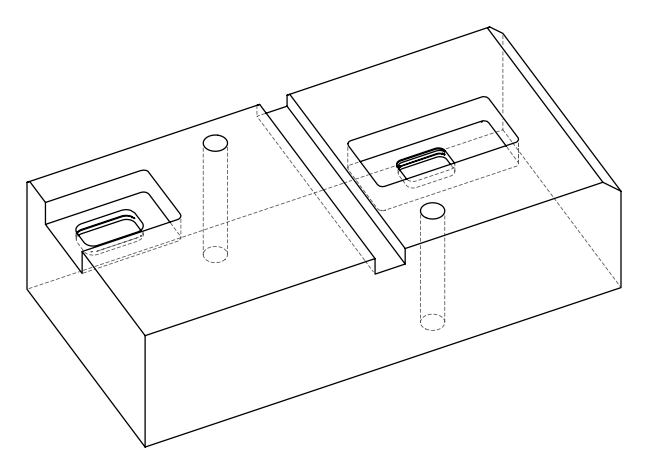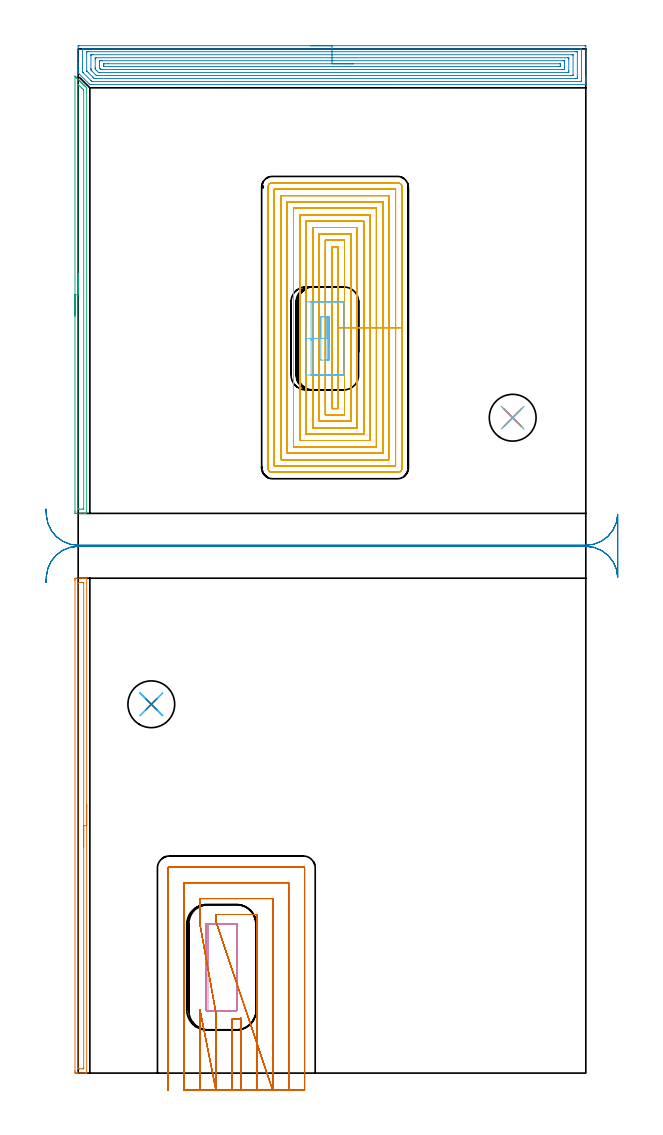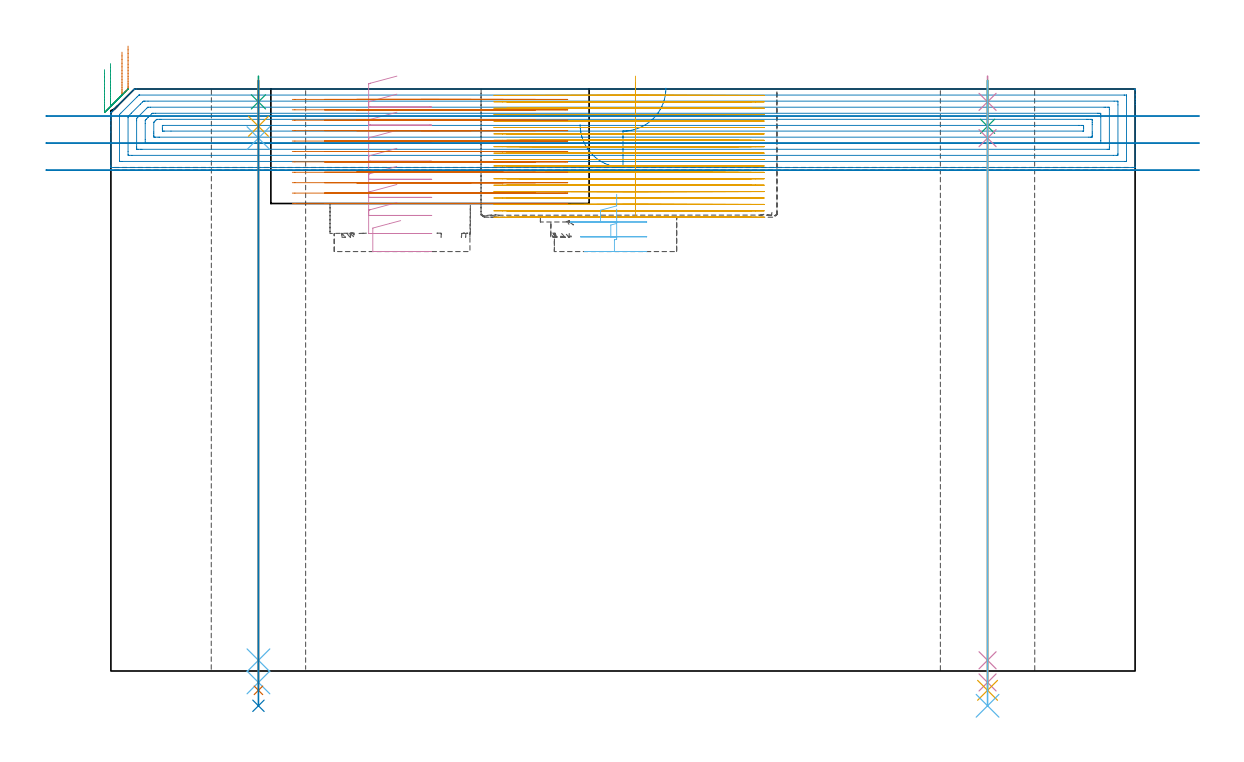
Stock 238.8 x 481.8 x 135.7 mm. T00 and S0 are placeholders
(PLAN: 18 operations, 14 tool changes, 187 min)
(1 AREA_MILL | FG_CHAMFER_SURFACE | UGT0205_001 | 3.92 min | 3563 mm3)
(2 AREA_MILL_1 | FG_CHAMFER_SURFACE_1 | UGT0205_001 | 13.6 min | 39982 mm3)
(3 AREA_MILL_2 | FG_CHAMFER_SURFACE_2 | UGT0205_001 | 3.45 min | 3110 mm3)
(4 MILL_RECTANGULAR_POCKET | POCKET_RECTANGULAR_STRAIGHT | UGT0201_100 | Follow Part, ap 4.5, ae 75% | 3.03 min | 70023 mm3)
(5 MILL_RECTANGULAR_POCKET_1 | POCKET_RECTANGULAR_STRAIGHT_1 | UGT0201_084 | Follow Part, ap 1.5, ae 75% | 125.06 min | 292599 mm3)
(6 MILL_RECTANGULAR_POCKET_2 | POCKET_RECTANGULAR_STRAIGHT_2 | UGT0201_103 | Follow Part, ap 3.5, ae 75% | 1.23 min | 10995 mm3)
(7 MILL_SLOT | SLOT_PARTIAL_RECTANGULAR | NXT0201_013 | Follow Part, ap 2.5, ae 75% | 29.34 min | 152444 mm3)
(8 MILL_RECTANGULAR_SLOT | SLOT_RECTANGULAR | UGT0201_018 | Follow Part, ap 7.5, ae 75% | 3.67 min | 137566 mm3)
(9 SPOT_DRILL | STEP1HOLE | NXT0321_9005460120000 | 0.05 min | 185 mm3)
(10 SPOT_DRILL_1 | STEP1HOLE_1 | NXT0321_9005460120000 | 0.05 min | 171 mm3)
(11 DRILL_BLIND_HOLE_INTO_CENTER | STEP1HOLE | NXT0301_029 | 0.04 min | 136 mm3)
(12 GUN_DRILL_THROUGH_HOLE | STEP1HOLE | UGT0307_001 | 0.6 min | 2459 mm3)
(13 SPADE_DRILL_TO_ENLARGE_THROUGH_HOLE | STEP1HOLE | UGT0306_004 | 0.57 min | 16576 mm3)
(14 DRILL_TO_ENLARGE_THROUGH_HOLE | STEP1HOLE | UGT0301_053 | 0.58 min | 32138 mm3)
(15 DRILL_BLIND_HOLE_INTO_CENTER_1 | STEP1HOLE_1 | NXT0301_029 | 0.04 min | 152 mm3)
(16 GUN_DRILL_THROUGH_HOLE_1 | STEP1HOLE_1 | UGT0307_001 | 0.6 min | 2455 mm3)
(17 SPADE_DRILL_TO_ENLARGE_THROUGH_HOLE_1 | STEP1HOLE_1 | UGT0306_004 | 0.57 min | 16569 mm3)
(18 DRILL_TO_ENLARGE_THROUGH_HOLE_1 | STEP1HOLE_1 | UGT0301_053 | 0.58 min | 32172 mm3)
(TOOL UGT0205_001 | Chamfer Mill 20 x 3 x 45 deg. | D20 FL50 Z2)
(TOOL UGT0201_100 | End Mill 18 mm | D18 FL22 Z2)
(TOOL UGT0201_084 | End mill 6 mm | D6 R1 FL30 Z4)
(TOOL UGT0201_103 | End Mill 14 mm | D14 FL19 Z2)
(TOOL NXT0201_013 | ENDMILL 10mm | D10 FL30 Z4)
(TOOL UGT0201_018 | End mill 30 mm | D30 FL50 Z4)
(TOOL NXT0321_9005460120000 | NC Spot Drill, 142deg, 12mm, Carbide, Uncoated | D12 PA142 FL30 Z2)
(TOOL NXT0301_029 | Carbide Drill 5.8mm [860.1-0580-017A1-MM 2214] | D5.8 PA140 FL28 Z2)
(TOOL UGT0307_001 | Gun Drill 5 mm | D5 PA130 FL24 Z1)
(TOOL UGT0306_004 | Spade Drill 13.5mm | D13.5 PA132 FL10 Z2)
(TOOL UGT0301_053 | Twist Drill 22 mm | D22 PA118 FL150 Z2)
(OP 1 AREA_MILL)
G17 G21 G94 G90
T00 M6
G54
G17 G0 G90 X4. Y126.4 S1061 M3
G43 Z145.7 H0
G94 G1 Y126.362 Z144.828 F250.
Y126.248 Z143.963
Y126.059 Z143.112
Y125.797 Z142.28
Y125.463 Z141.474
Y125.06 Z140.7
Y124.592 Z139.964
Y124.06 Z139.272
Y123.471 Z138.629
Y122.828 Z138.04
Y122.136 Z137.508
Y121.4 Z137.04
Y120.626 Z136.637
Y119.82 Z136.303
Y118.988 Z136.041
Y118.137 Z135.852
Y117.272 Z135.738
Y116.4 Z135.7
Y0.18
X3.997 Y0.01 Z135.688
X3.966 Y0.007 Z135.657
X3.571 Y0. Z135.271
X3.296 Z134.995
X2.581 Z134.276
X1.336 Z133.033
X-0.081 Z131.615
X-0.703 Z130.993
X-0.968 Y0.001 Z130.728
X-1.212 Y0.003 Z130.484
X-1.491 Y0.008 Z130.205
X-1.494 Y0.097 Z130.203
X-1.499 Y0.627 Z130.201
X-1.5 Y1.163 Z130.2
Y231.815
X-1.499 Y232.173 Z130.201
X-1.494 Y232.703 Z130.203
X-1.491 Y232.792 Z130.205
X-0.968 Y232.8 Z130.728
X0.806 Z132.501
X2.223 Z133.92
X2.581 Z134.276
X3.296 Z134.995
X3.571 Z135.271
X3.966 Y232.793 Z135.657
X3.997 Y232.79 Z135.688
X4. Y232.62 Z135.7
Y116.4
X2.586 Z134.286
Y2.415
X2.581 Y2.01 Z134.281
X2.104 Y2.001 Z133.804
X0.806 Y2. Z132.506
X0.33 Y2.001 Z132.03
X-0.081 Y2.01 Z131.619
X-0.086 Y2.415 Z131.614
Y2.42
Y230.385
X-0.081 Y230.79 Z131.619
X0.396 Y230.799 Z132.096
X1.694 Y230.8 Z133.394
X2.17 Y230.799 Z133.87
X2.581 Y230.79 Z134.281
X2.586 Y230.385 Z134.286
Y116.4
Y115.528 Z134.324
Y114.664 Z134.438
Y113.812 Z134.626
Y112.98 Z134.889
Y112.174 Z135.223
Y111.4 Z135.625
Y110.664 Z136.094
Y109.972 Z136.625
Y109.329 Z137.215
Y108.74 Z137.858
Y108.209 Z138.55
Y107.74 Z139.286
Y107.337 Z140.06
Y107.003 Z140.866
Y106.741 Z141.698
Y106.552 Z142.549
Y106.438 Z143.414
Y106.4 Z144.286
G0 Z145.7
M5
M2
(OP 2 AREA_MILL_1)
G17 G21 G94 G90
T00 M6
G54
G17 G0 G90 X109.4 Y483.3 S1061 M3
G43 Z145.7 H0
Z127.4
G94 G1 X109.438 Z126.528 F250.
X109.552 Z125.664
X109.741 Z124.812
X110.003 Z123.98
X110.337 Z123.174
X110.74 Z122.4
X111.209 Z121.664
X111.74 Z120.972
X112.329 Z120.329
X112.972 Z119.74
X113.664 Z119.209
X114.4 Z118.74
X115.174 Z118.337
X115.98 Z118.003
X116.812 Z117.741
X117.664 Z117.552
X118.528 Z117.438
X119.4 Z117.4
X238.185
X238.693 Y483.294 Z117.403
X238.79 Y483.292 Z117.406
X238.8 Y483.189 Z117.508
Y468.617 Z132.078
Y468.014 Z132.68
Y467.467 Z133.229
Y467.137 Z133.559
Y466.591 Z134.105
Y466.26 Z134.434
Y465.289 Z135.41
X238.797 Y465.142 Z135.55
X238.79 Y465.002 Z135.688
X238.632 Y465. Z135.7
X5.973
X5.505 Y465.002 Z135.687
X5.334 Y465.165 Z135.534
X0.615 Y469.883 Z130.813
X0.232 Y470.268 Z130.432
X0.019 Y470.483 Z130.216
X0.001 Y470.509 Z130.189
X0. Y470.872 Z129.827
Y471.736 Z128.964
Y472.397 Z128.299
Y473.604 Z127.093
Y475.027 Z125.669
Y482.916 Z117.781
X0.004 Y483.193 Z117.504
X0.01 Y483.292 Z117.405
X0.112 Y483.299 Z117.399
X0.615 Y483.3 Z117.4
X119.4
Y481.886 Z118.814
X236.399 Y481.885 Z118.815
X236.557
X236.751 Y481.88 Z118.82
X236.79 Y481.879 Z118.821
X236.795 Y481.851 Z118.849
X236.798 Y481.82 Z118.88
X236.8 Y481.646 Z119.054
X236.799 Y466.612 Z134.088
X236.796 Y466.507 Z134.193
X236.79 Y466.439 Z134.261
X236.782 Y466.421 Z134.279
X236.766 Y466.419 Z134.281
X236.399 Y466.415 Z134.285
X236.242 Y466.414 Z134.286
X6.71
X6.618 Y466.416 Z134.284
X6.573 Y466.418 Z134.282
X6.554 Y466.421 Z134.279
X6.503 Y466.458 Z134.242
X6.143 Y466.81 Z133.89
X5.974 Y466.976 Z133.724
X2.306 Y470.644 Z130.056
X2.216 Y470.736 Z129.964
X2.049 Y470.913 Z129.787
X2.01 Y470.966 Z129.734
X2.005 Y470.988 Z129.712
X2.001 Y471.036 Z129.664
Y481.688 Z119.012
X2.004 Y481.793 Z118.907
X2.01 Y481.861 Z118.839
X2.018 Y481.879 Z118.821
X2.034 Y481.881 Z118.819
X2.401 Y481.885 Z118.815
X2.558 Y481.886 Z118.814
X119.4
Y480.472 Z120.228
X233.72 Y480.471 Z120.229
X234.426 Y480.47 Z120.23
X234.613 Y480.467 Z120.233
X234.79 Y480.463 Z120.237
X234.795 Y480.286 Z120.414
X234.799 Y480.104 Z120.596
X234.8 Y468.707 Z131.993
X234.795 Y468.014 Z132.686
X234.793 Y467.837 Z132.863
X234.613 Y467.835 Z132.865
X233.907 Y467.829 Z132.871
X8.653
X7.947 Y467.83 Z132.87
X7.76 Y467.832 Z132.868
X7.576 Y467.835 Z132.865
X7.393 Y468.014 Z132.686
X6.867 Y468.533 Z132.167
X4.756 Y470.644 Z130.056
X4.187 Y471.216 Z129.484
X4.04 Y471.371 Z129.329
X4.01 Y471.412 Z129.288
X4.006 Y471.459 Z129.241
X4.003 Y471.52 Z129.18
X4. Y471.704 Z128.996
Y479.593 Z121.107
X4.005 Y480.286 Z120.414
X4.007 Y480.463 Z120.237
X4.187 Y480.465 Z120.235
X4.893 Y480.471 Z120.229
X119.4 Y480.472 Z120.228
Y479.057 Z121.643
X232.293
X232.662 Y479.055 Z121.645
X232.728 Y479.053 Z121.647
X232.79 Y479.049 Z121.651
X232.8 Y478.533 Z122.167
Y469.767 Z130.933
X232.79 Y469.342 Z131.358
X232.779 Y469.249 Z131.451
X232.645 Y469.246 Z131.454
X232.466 Y469.244 Z131.456
X231.933 Y469.243 Z131.457
X231.574
X9.186 Y469.244 Z131.456
X8.653 Y469.248 Z131.452
X8.622 Y469.249 Z131.451
X8.588 Y469.273 Z131.427
X8.512 Y469.342 Z131.358
X8.366 Y469.484 Z131.216
X6.595 Y471.254 Z129.446
X6.33 Y471.52 Z129.18
X6.157 Y471.697 Z129.003
X6.024 Y471.836 Z128.864
X6.01 Y471.946 Z128.754
X6. Y472.371 Z128.329
Y472.397 Z128.303
X6.001 Y478.533 Z122.167
X6.01 Y478.958 Z121.742
X6.021 Y479.051 Z121.649
X6.155 Y479.054 Z121.646
X6.334 Y479.056 Z121.644
X6.867 Y479.057 Z121.643
X7.226
X119.4
Y477.643 Z123.057
X230.161
X230.589 Y477.637 Z123.063
X230.79 Y477.633 Z123.067
X230.793 Y477.516 Z123.184
X230.799 Y477.016 Z123.684
Y471.52 Z129.18
X230.796 Y470.883 Z129.817
X230.79 Y470.672 Z130.028
X230.586 Y470.664 Z130.036
X230.147 Y470.657 Z130.043
X230.133
X10.439
X9.986 Y470.659 Z130.041
X9.766 Y470.662 Z130.038
X9.661 Y470.664 Z130.036
X9.546 Y470.763 Z129.937
X8.779 Y471.52 Z129.18
X8.653 Y471.645 Z129.055
X8.278 Y472.026 Z128.674
X8.095 Y472.215 Z128.485
X8.01 Y472.307 Z128.393
X8.008 Y472.397 Z128.303
X8.001 Y473.037 Z127.663
Y476.78 Z123.92
X8.004 Y477.417 Z123.283
X8.01 Y477.628 Z123.072
X8.214 Y477.636 Z123.064
X8.653 Y477.643 Z123.057
X8.667
X119.4
Y476.229 Z124.471
X228.029 Y476.228 Z124.472
X228.361 Y476.227 Z124.473
X228.692 Y476.224 Z124.476
X228.779 Y476.222 Z124.478
X228.79 Y476.161 Z124.539
X228.795 Y476.047 Z124.653
X228.798 Y475.903 Z124.797
X228.8 Y475.472 Z125.228
Y475.027 Z125.673
Y473.273 Z127.427
Y472.843 Z127.857
X228.797 Y472.397 Z128.303
X228.793 Y472.181 Z128.519
X228.79 Y472.08 Z128.62
X228.687 Y472.077 Z128.623
X228.361 Y472.074 Z128.626
X227.799 Y472.071 Z128.629
X227.468
X11.664
X11.332 Y472.072 Z128.628
X10.766 Y472.076 Z128.624
X10.693 Y472.078 Z128.622
X10.537 Y472.219 Z128.481
X10.439 Y472.31 Z128.39
X10.351 Y472.397 Z128.303
X10.267 Y472.483 Z128.217
X10.109 Y472.646 Z128.054
X10.012 Y472.748 Z127.952
X10.007 Y472.775 Z127.925
X10.002 Y472.826 Z127.874
X10. Y475.027 Z125.673
Y475.457 Z125.243
X10.003 Y475.903 Z124.797
X10.007 Y476.119 Z124.581
X10.01 Y476.22 Z124.48
X10.113 Y476.223 Z124.477
X10.439 Y476.226 Z124.474
X11.001 Y476.229 Z124.471
X11.332
X119.4
Y474.815 Z125.885
X226.575 Y474.814 Z125.886
X226.793 Y474.812 Z125.888
X226.796 Y474.81 Z125.89
X226.799 Y474.806 Z125.894
X226.8 Y474.15 Z126.55
Y473.929 Z126.771
X226.796 Y473.708 Z126.992
X226.79 Y473.561 Z127.139
X226.777 Y473.492 Z127.208
X226.743 Y473.49 Z127.21
X226.575 Y473.486 Z127.214
X226.359 Y473.485 Z127.215
X225.681
X12.225 Y473.486 Z127.214
X12.007 Y473.488 Z127.212
X12.004 Y473.49 Z127.21
X12.001 Y473.494 Z127.206
X12. Y474.15 Z126.55
Y474.371 Z126.329
X12.004 Y474.592 Z126.108
X12.01 Y474.739 Z125.961
X12.023 Y474.808 Z125.892
X12.057 Y474.81 Z125.89
X12.225 Y474.814 Z125.886
X12.441 Y474.815 Z125.885
X14.012
X119.4
X120.272 Z125.923
X121.137 Z126.037
X121.988 Z126.226
X122.82 Z126.488
X123.626 Z126.822
X124.4 Z127.225
X125.136 Z127.694
X125.828 Z128.225
X126.471 Z128.814
X127.06 Z129.457
X127.592 Z130.15
X128.06 Z130.885
X128.463 Z131.659
X128.797 Z132.465
X129.059 Z133.297
X129.248 Z134.149
X129.362 Z135.014
X129.4 Z135.885
G0 Z145.7
M5
M2
(OP 3 AREA_MILL_2)
G17 G21 G94 G90
T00 M6
G54
G17 G0 G90 X-1.5 Y356.15 S1061 M3
G43 Z145.7 H0
Z140.2
G94 G1 Y356.188 Z139.328 F250.
Y356.302 Z138.464
Y356.491 Z137.612
Y356.753 Z136.78
Y357.087 Z135.974
Y357.49 Z135.2
Y357.958 Z134.464
Y358.489 Z133.772
Y359.079 Z133.129
Y359.722 Z132.54
Y360.414 Z132.009
Y361.15 Z131.54
Y361.924 Z131.137
Y362.73 Z130.803
Y363.562 Z130.541
Y364.413 Z130.352
Y365.278 Z130.238
Y366.15 Z130.2
Y468.745
X-1.496 Y468.983 Z130.203
X-1.495 Y468.984 Z130.204
X-1.483 Y468.983 Z130.216
X-1.431 Y468.931 Z130.268
X-1.202 Y468.702 Z130.498
X-0.968 Y468.47 Z130.728
X-0.888 Y468.388 Z130.812
X-0.753 Y468.254 Z130.946
X-0.672 Y468.174 Z131.024
X-0.59 Y468.09 Z131.109
X-0.46 Y467.96 Z131.24
X-0.377 Y467.878 Z131.32
X-0.292 Y467.793 Z131.407
X-0.166 Y467.666 Z131.533
X-0.081 Y467.582 Z131.615
X0.005 Y467.495 Z131.705
X0.128 Y467.372 Z131.827
X0.215 Y467.287 Z131.911
X0.303 Y467.197 Z132.002
X0.422 Y467.078 Z132.121
X0.511 Y466.991 Z132.207
X0.601 Y466.9 Z132.3
X0.716 Y466.784 Z132.415
X0.806 Y466.695 Z132.502
X0.898 Y466.602 Z132.598
X1.01 Y466.49 Z132.709
X1.102 Y466.4 Z132.798
X1.196 Y466.304 Z132.895
X1.304 Y466.197 Z133.003
X1.398 Y466.104 Z133.094
X1.493 Y466.007 Z133.193
X1.597 Y465.903 Z133.297
X1.694 Y465.808 Z133.39
X1.791 Y465.709 Z133.491
X1.891 Y465.609 Z133.591
X1.989 Y465.512 Z133.685
X2.089 Y465.411 Z133.788
X2.185 Y465.315 Z133.885
X2.285 Y465.217 Z133.981
X2.386 Y465.114 Z134.086
X2.479 Y465.021 Z134.178
X2.581 Y464.921 Z134.277
X2.684 Y464.816 Z134.383
X2.773 Y464.727 Z134.472
X2.877 Y464.625 Z134.573
X2.982 Y464.519 Z134.681
X3.067 Y464.433 Z134.766
X3.172 Y464.33 Z134.868
X3.279 Y464.221 Z134.979
X3.361 Y464.14 Z135.06
X3.468 Y464.034 Z135.164
X3.946 Y463.553 Z135.646
X3.993 Y463.504 Z135.692
X4. Y463.03 Z135.7
Y263.465
X3.997 Y263.31 Z135.688
X3.969 Y263.307 Z135.66
X3.606 Y263.3 Z135.305
X3.238 Z134.938
X2.581 Z134.276
X1.365 Z133.062
X0.806 Z132.501
X-0.968 Y263.301 Z130.728
X-1.212 Y263.303 Z130.484
X-1.491 Y263.308 Z130.205
X-1.494 Y263.383 Z130.203
X-1.499 Y263.912 Z130.201
X-1.5 Y264.447 Z130.2
Y366.15
X-0.086 Z131.614
Y464.816
X-0.081 Y465.119 Z131.619
X0.231 Y464.816 Z131.931
X1.694 Y463.357 Z133.394
X2.018 Y463.03 Z133.718
X2.581 Y462.457 Z134.281
X2.586 Y462.133 Z134.286
Y265.698
X2.581 Y265.31 Z134.281
X2.087 Y265.302 Z133.787
X0.806 Y265.3 Z132.506
X0.312 Y265.302 Z132.012
X-0.081 Y265.31 Z131.619
X-0.086 Y265.698 Z131.614
Y265.703
Y366.15
Y367.021 Z131.652
Y367.886 Z131.766
Y368.738 Z131.955
Y369.57 Z132.217
Y370.376 Z132.551
Y371.15 Z132.954
Y371.886 Z133.423
Y372.578 Z133.954
Y373.221 Z134.543
Y373.81 Z135.186
Y374.341 Z135.879
Y374.81 Z136.614
Y375.213 Z137.388
Y375.547 Z138.194
Y375.809 Z139.026
Y375.998 Z139.878
Y376.112 Z140.743
Y376.15 Z141.614
G0 Z145.7
M5
M2
(OP 4 MILL_RECTANGULAR_POCKET)
G17 G21 G94 G90
T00 M6
G54
G17 G0 G90 X66.68 Y70.3 S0 M3
G43 Z145.7 H0
Z138.7
G94 G1 X60.5 Z137.044 F250.
X60.437 Z137.027
X60.279 Y70.24 Z136.982
X60.16 Y70.121 Z136.937
X60.1 Y69.963 Z136.892
Y69.9 Z136.875
Y49.8 Z131.489
Y29.7 F500.
G3 X60.5 Y29.3 R0.4
G1 X74.4
G3 X74.8 Y29.7 R0.4
G1 Y69.9
G3 X74.4 Y70.3 R0.4
G1 X60.5
G3 X60.1 Y69.9 R0.4
G1 Y49.8
Y48.8
G0 X66.68 Y70.3 Z134.489
G1 X60.5 Z132.833 F250.
X60.437 Z132.816
X60.279 Y70.24 Z132.771
X60.16 Y70.121 Z132.726
X60.1 Y69.963 Z132.68
Y69.9 Z132.663
Y49.8 Z127.278
Y29.7 F500.
G3 X60.5 Y29.3 R0.4
G1 X74.4
G3 X74.8 Y29.7 R0.4
G1 Y69.9
G3 X74.4 Y70.3 R0.4
G1 X60.5
G3 X60.1 Y69.9 R0.4
G1 Y49.8
Y48.8
G0 X66.68 Y70.3 Z130.278
G1 X60.5 Z128.622 F250.
X60.437 Z128.605
X60.279 Y70.24 Z128.56
X60.16 Y70.121 Z128.514
X60.1 Y69.963 Z128.469
Y69.9 Z128.452
Y49.8 Z123.067
Y29.7 F500.
G3 X60.5 Y29.3 R0.4
G1 X74.4
G3 X74.8 Y29.7 R0.4
G1 Y69.9
G3 X74.4 Y70.3 R0.4
G1 X60.5
G3 X60.1 Y69.9 R0.4
G1 Y49.8
Y48.8
G0 X66.68 Y70.3 Z126.067
G1 X60.5 Z124.411 F250.
X60.437 Z124.394
X60.279 Y70.24 Z124.348
X60.16 Y70.121 Z124.303
X60.1 Y69.963 Z124.258
Y69.9 Z124.241
Y49.8 Z118.855
Y29.7 F500.
G3 X60.5 Y29.3 R0.4
G1 X74.4
G3 X74.8 Y29.7 R0.4
G1 Y69.9
G3 X74.4 Y70.3 R0.4
G1 X60.5
G3 X60.1 Y69.9 R0.4
G1 Y49.8
Y48.8
G0 X66.68 Y70.3 Z121.855
G1 X60.5 Z120.2 F250.
X60.437 Z120.183
X60.279 Y70.24 Z120.137
X60.16 Y70.121 Z120.092
X60.1 Y69.963 Z120.047
Y69.9 Z120.03
Y49.8 Z114.644
Y29.7 F500.
G3 X60.5 Y29.3 R0.4
G1 X74.4
G3 X74.8 Y29.7 R0.4
G1 Y69.9
G3 X74.4 Y70.3 R0.4
G1 X60.5
G3 X60.1 Y69.9 R0.4
G1 Y49.8
Y48.8
G0 X66.68 Y70.3 Z117.644
G1 X60.5 Z115.988 F250.
X60.437 Z115.971
X60.279 Y70.24 Z115.926
X60.16 Y70.121 Z115.881
X60.1 Y69.963 Z115.836
Y69.9 Z115.819
Y49.8 Z110.433
Y29.7 F500.
G3 X60.5 Y29.3 R0.4
G1 X74.4
G3 X74.8 Y29.7 R0.4
G1 Y69.9
G3 X74.4 Y70.3 R0.4
G1 X60.5
G3 X60.1 Y69.9 R0.4
G1 Y49.8
Y48.8
G0 X66.68 Y70.3 Z113.433
G1 X60.5 Z111.777 F250.
X60.437 Z111.76
X60.279 Y70.24 Z111.715
X60.16 Y70.121 Z111.67
X60.1 Y69.963 Z111.625
Y69.9 Z111.608
Y49.8 Z106.222
Y29.7 F500.
G3 X60.5 Y29.3 R0.4
G1 X74.4
G3 X74.8 Y29.7 R0.4
G1 Y69.9
G3 X74.4 Y70.3 R0.4
G1 X60.5
G3 X60.1 Y69.9 R0.4
G1 Y49.8
Y48.8
G0 X66.68 Y70.3 Z109.222
G1 X60.5 Z107.566 F250.
X60.437 Z107.549
X60.279 Y70.24 Z107.504
X60.16 Y70.121 Z107.459
X60.1 Y69.963 Z107.414
Y69.9 Z107.397
Y49.8 Z102.011
Y29.7 F500.
G3 X60.5 Y29.3 R0.4
G1 X74.4
G3 X74.8 Y29.7 R0.4
G1 Y69.9
G3 X74.4 Y70.3 R0.4
G1 X60.5
G3 X60.1 Y69.9 R0.4
G1 Y49.8
Y48.8
G0 X67.56 Y70.229 Z105.011
G1 X64.98 Z104.32 F250.
X61.069 Y70.219 Z103.272
X61.066 Y49.799 Z97.8
X61.065 Y29.378 F500.
X74.51 Y29.377
X74.68 Y29.565
X74.708 Y29.643
X74.715 Y29.77
X74.723 Y30.369
X74.715 Y69.823
X74.672 Y70.05
X74.634 Y70.11
X74.505 Y70.213
X64.98 Y70.229
X61.069 Y70.219
X61.066 Y49.799
Y48.799
G0 Z145.7
M5
M2
(OP 5 MILL_RECTANGULAR_POCKET_1)
G17 G21 G94 G90
T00 M6
G54
G17 G0 G90 X122.3 Y333.924 S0 M3
G43 Z145.7 H0
Z138.7
G94 G1 Y350.7 Z134.205 F250.
Y388.8 F500.
X119.3
Y312.6
X122.3
Y350.7
X125.3
Y391.8
X116.3
Y309.6
X125.3
Y350.7
X128.3
Y394.8
X113.3
Y306.6
X128.3
Y350.7
X131.3
Y397.8
X110.3
Y303.6
X131.3
Y350.7
X134.3
Y400.8
X107.3
Y300.6
X134.3
Y350.7
X137.3
Y403.8
X104.3
Y297.6
X137.3
Y350.7
X140.3
Y406.8
X101.3
Y294.6
X140.3
Y350.7
X143.3
Y409.8
X98.3
Y291.6
X143.3
Y350.7
X146.3
Y412.8
X95.3
Y288.6
X146.3
Y350.7
X149.3
Y415.8
X92.3
Y285.6
X149.3
Y350.7
X152.3
Y416.8
G3 X150.3 Y418.8 R2.
G1 X91.3
G3 X89.3 Y416.8 R2.
G1 Y284.6
G3 X91.3 Y282.6 R2.
G1 X150.3
G3 X152.3 Y284.6 R2.
G1 Y350.7
Y351.7
G0 X122.3 Y333.924 Z137.205
G1 Y350.7 Z132.71 F250.
Y388.8 F500.
X119.3
Y312.6
X122.3
Y350.7
X125.3
Y391.8
X116.3
Y309.6
X125.3
Y350.7
X128.3
Y394.8
X113.3
Y306.6
X128.3
Y350.7
X131.3
Y397.8
X110.3
Y303.6
X131.3
Y350.7
X134.3
Y400.8
X107.3
Y300.6
X134.3
Y350.7
X137.3
Y403.8
X104.3
Y297.6
X137.3
Y350.7
X140.3
Y406.8
X101.3
Y294.6
X140.3
Y350.7
X143.3
Y409.8
X98.3
Y291.6
X143.3
Y350.7
X146.3
Y412.8
X95.3
Y288.6
X146.3
Y350.7
X149.3
Y415.8
X92.3
Y285.6
X149.3
Y350.7
X152.3
Y416.8
G3 X150.3 Y418.8 R2.
G1 X91.3
G3 X89.3 Y416.8 R2.
G1 Y284.6
G3 X91.3 Y282.6 R2.
G1 X150.3
G3 X152.3 Y284.6 R2.
G1 Y350.7
Y351.7
G0 X122.3 Y333.924 Z135.71
G1 Y350.7 Z131.215 F250.
Y388.8 F500.
X119.3
Y312.6
X122.3
Y350.7
X125.3
Y391.8
X116.3
Y309.6
X125.3
Y350.7
X128.3
Y394.8
X113.3
Y306.6
X128.3
Y350.7
X131.3
Y397.8
X110.3
Y303.6
X131.3
Y350.7
X134.3
Y400.8
X107.3
Y300.6
X134.3
Y350.7
X137.3
Y403.8
X104.3
Y297.6
X137.3
Y350.7
X140.3
Y406.8
X101.3
Y294.6
X140.3
Y350.7
X143.3
Y409.8
X98.3
Y291.6
X143.3
Y350.7
X146.3
Y412.8
X95.3
Y288.6
X146.3
Y350.7
X149.3
Y415.8
X92.3
Y285.6
X149.3
Y350.7
X152.3
Y416.8
G3 X150.3 Y418.8 R2.
G1 X91.3
G3 X89.3 Y416.8 R2.
G1 Y284.6
G3 X91.3 Y282.6 R2.
G1 X150.3
G3 X152.3 Y284.6 R2.
G1 Y350.7
Y351.7
G0 X122.3 Y333.924 Z134.215
G1 Y350.7 Z129.72 F250.
Y388.8 F500.
X119.3
Y312.6
X122.3
Y350.7
X125.3
Y391.8
X116.3
Y309.6
X125.3
Y350.7
X128.3
Y394.8
X113.3
Y306.6
X128.3
Y350.7
X131.3
Y397.8
X110.3
Y303.6
X131.3
Y350.7
X134.3
Y400.8
X107.3
Y300.6
X134.3
Y350.7
X137.3
Y403.8
X104.3
Y297.6
X137.3
Y350.7
X140.3
Y406.8
X101.3
Y294.6
X140.3
Y350.7
X143.3
Y409.8
X98.3
Y291.6
X143.3
Y350.7
X146.3
Y412.8
X95.3
Y288.6
X146.3
Y350.7
X149.3
Y415.8
X92.3
Y285.6
X149.3
Y350.7
X152.3
Y416.8
G3 X150.3 Y418.8 R2.
G1 X91.3
G3 X89.3 Y416.8 R2.
G1 Y284.6
G3 X91.3 Y282.6 R2.
G1 X150.3
G3 X152.3 Y284.6 R2.
G1 Y350.7
Y351.7
G0 X122.3 Y333.924 Z132.72
G1 Y350.7 Z128.225 F250.
Y388.8 F500.
X119.3
Y312.6
X122.3
Y350.7
X125.3
Y391.8
X116.3
Y309.6
X125.3
Y350.7
X128.3
Y394.8
X113.3
Y306.6
X128.3
Y350.7
X131.3
Y397.8
X110.3
Y303.6
X131.3
Y350.7
X134.3
Y400.8
X107.3
Y300.6
X134.3
Y350.7
X137.3
Y403.8
X104.3
Y297.6
X137.3
Y350.7
X140.3
Y406.8
X101.3
Y294.6
X140.3
Y350.7
X143.3
Y409.8
X98.3
Y291.6
X143.3
Y350.7
X146.3
Y412.8
X95.3
Y288.6
X146.3
Y350.7
X149.3
Y415.8
X92.3
Y285.6
X149.3
Y350.7
X152.3
Y416.8
G3 X150.3 Y418.8 R2.
G1 X91.3
G3 X89.3 Y416.8 R2.
G1 Y284.6
G3 X91.3 Y282.6 R2.
G1 X150.3
G3 X152.3 Y284.6 R2.
G1 Y350.7
Y351.7
G0 X122.3 Y333.924 Z131.225
G1 Y350.7 Z126.73 F250.
Y388.8 F500.
X119.3
Y312.6
X122.3
Y350.7
X125.3
Y391.8
X116.3
Y309.6
X125.3
Y350.7
X128.3
Y394.8
X113.3
Y306.6
X128.3
Y350.7
X131.3
Y397.8
X110.3
Y303.6
X131.3
Y350.7
X134.3
Y400.8
X107.3
Y300.6
X134.3
Y350.7
X137.3
Y403.8
X104.3
Y297.6
X137.3
Y350.7
X140.3
Y406.8
X101.3
Y294.6
X140.3
Y350.7
X143.3
Y409.8
X98.3
Y291.6
X143.3
Y350.7
X146.3
Y412.8
X95.3
Y288.6
X146.3
Y350.7
X149.3
Y415.8
X92.3
Y285.6
X149.3
Y350.7
X152.3
Y416.8
G3 X150.3 Y418.8 R2.
G1 X91.3
G3 X89.3 Y416.8 R2.
G1 Y284.6
G3 X91.3 Y282.6 R2.
G1 X150.3
G3 X152.3 Y284.6 R2.
G1 Y350.7
Y351.7
G0 X122.3 Y333.924 Z129.73
G1 Y350.7 Z125.235 F250.
Y388.8 F500.
X119.3
Y312.6
X122.3
Y350.7
X125.3
Y391.8
X116.3
Y309.6
X125.3
Y350.7
X128.3
Y394.8
X113.3
Y306.6
X128.3
Y350.7
X131.3
Y397.8
X110.3
Y303.6
X131.3
Y350.7
X134.3
Y400.8
X107.3
Y300.6
X134.3
Y350.7
X137.3
Y403.8
X104.3
Y297.6
X137.3
Y350.7
X140.3
Y406.8
X101.3
Y294.6
X140.3
Y350.7
X143.3
Y409.8
X98.3
Y291.6
X143.3
Y350.7
X146.3
Y412.8
X95.3
Y288.6
X146.3
Y350.7
X149.3
Y415.8
X92.3
Y285.6
X149.3
Y350.7
X152.3
Y416.8
G3 X150.3 Y418.8 R2.
G1 X91.3
G3 X89.3 Y416.8 R2.
G1 Y284.6
G3 X91.3 Y282.6 R2.
G1 X150.3
G3 X152.3 Y284.6 R2.
G1 Y350.7
Y351.7
G0 X122.3 Y333.924 Z128.235
G1 Y350.7 Z123.74 F250.
Y388.8 F500.
X119.3
Y312.6
X122.3
Y350.7
X125.3
Y391.8
X116.3
Y309.6
X125.3
Y350.7
X128.3
Y394.8
X113.3
Y306.6
X128.3
Y350.7
X131.3
Y397.8
X110.3
Y303.6
X131.3
Y350.7
X134.3
Y400.8
X107.3
Y300.6
X134.3
Y350.7
X137.3
Y403.8
X104.3
Y297.6
X137.3
Y350.7
X140.3
Y406.8
X101.3
Y294.6
X140.3
Y350.7
X143.3
Y409.8
X98.3
Y291.6
X143.3
Y350.7
X146.3
Y412.8
X95.3
Y288.6
X146.3
Y350.7
X149.3
Y415.8
X92.3
Y285.6
X149.3
Y350.7
X152.3
Y416.8
G3 X150.3 Y418.8 R2.
G1 X91.3
G3 X89.3 Y416.8 R2.
G1 Y284.6
G3 X91.3 Y282.6 R2.
G1 X150.3
G3 X152.3 Y284.6 R2.
G1 Y350.7
Y351.7
G0 X122.3 Y333.924 Z126.74
G1 Y350.7 Z122.245 F250.
Y388.8 F500.
X119.3
Y312.6
X122.3
Y350.7
X125.3
Y391.8
X116.3
Y309.6
X125.3
Y350.7
X128.3
Y394.8
X113.3
Y306.6
X128.3
Y350.7
X131.3
Y397.8
X110.3
Y303.6
X131.3
Y350.7
X134.3
Y400.8
X107.3
Y300.6
X134.3
Y350.7
X137.3
Y403.8
X104.3
Y297.6
X137.3
Y350.7
X140.3
Y406.8
X101.3
Y294.6
X140.3
Y350.7
X143.3
Y409.8
X98.3
Y291.6
X143.3
Y350.7
X146.3
Y412.8
X95.3
Y288.6
X146.3
Y350.7
X149.3
Y415.8
X92.3
Y285.6
X149.3
Y350.7
X152.3
Y416.8
G3 X150.3 Y418.8 R2.
G1 X91.3
G3 X89.3 Y416.8 R2.
G1 Y284.6
G3 X91.3 Y282.6 R2.
G1 X150.3
G3 X152.3 Y284.6 R2.
G1 Y350.7
Y351.7
G0 X122.3 Y333.924 Z125.245
G1 Y350.7 Z120.75 F250.
Y388.8 F500.
X119.3
Y312.6
X122.3
Y350.7
X125.3
Y391.8
X116.3
Y309.6
X125.3
Y350.7
X128.3
Y394.8
X113.3
Y306.6
X128.3
Y350.7
X131.3
Y397.8
X110.3
Y303.6
X131.3
Y350.7
X134.3
Y400.8
X107.3
Y300.6
X134.3
Y350.7
X137.3
Y403.8
X104.3
Y297.6
X137.3
Y350.7
X140.3
Y406.8
X101.3
Y294.6
X140.3
Y350.7
X143.3
Y409.8
X98.3
Y291.6
X143.3
Y350.7
X146.3
Y412.8
X95.3
Y288.6
X146.3
Y350.7
X149.3
Y415.8
X92.3
Y285.6
X149.3
Y350.7
X152.3
Y416.8
G3 X150.3 Y418.8 R2.
G1 X91.3
G3 X89.3 Y416.8 R2.
G1 Y284.6
G3 X91.3 Y282.6 R2.
G1 X150.3
G3 X152.3 Y284.6 R2.
G1 Y350.7
Y351.7
G0 X122.3 Y333.924 Z123.75
G1 Y350.7 Z119.255 F250.
Y388.8 F500.
X119.3
Y312.6
X122.3
Y350.7
X125.3
Y391.8
X116.3
Y309.6
X125.3
Y350.7
X128.3
Y394.8
X113.3
Y306.6
X128.3
Y350.7
X131.3
Y397.8
X110.3
Y303.6
X131.3
Y350.7
X134.3
Y400.8
X107.3
Y300.6
X134.3
Y350.7
X137.3
Y403.8
X104.3
Y297.6
X137.3
Y350.7
X140.3
Y406.8
X101.3
Y294.6
X140.3
Y350.7
X143.3
Y409.8
X98.3
Y291.6
X143.3
Y350.7
X146.3
Y412.8
X95.3
Y288.6
X146.3
Y350.7
X149.3
Y415.8
X92.3
Y285.6
X149.3
Y350.7
X152.3
Y416.8
G3 X150.3 Y418.8 R2.
G1 X91.3
G3 X89.3 Y416.8 R2.
G1 Y284.6
G3 X91.3 Y282.6 R2.
G1 X150.3
G3 X152.3 Y284.6 R2.
G1 Y350.7
Y351.7
G0 X122.3 Y333.924 Z122.255
G1 Y350.7 Z117.76 F250.
Y388.8 F500.
X119.3
Y312.6
X122.3
Y350.7
X125.3
Y391.8
X116.3
Y309.6
X125.3
Y350.7
X128.3
Y394.8
X113.3
Y306.6
X128.3
Y350.7
X131.3
Y397.8
X110.3
Y303.6
X131.3
Y350.7
X134.3
Y400.8
X107.3
Y300.6
X134.3
Y350.7
X137.3
Y403.8
X104.3
Y297.6
X137.3
Y350.7
X140.3
Y406.8
X101.3
Y294.6
X140.3
Y350.7
X143.3
Y409.8
X98.3
Y291.6
X143.3
Y350.7
X146.3
Y412.8
X95.3
Y288.6
X146.3
Y350.7
X149.3
Y415.8
X92.3
Y285.6
X149.3
Y350.7
X152.3
Y416.8
G3 X150.3 Y418.8 R2.
G1 X91.3
G3 X89.3 Y416.8 R2.
G1 Y284.6
G3 X91.3 Y282.6 R2.
G1 X150.3
G3 X152.3 Y284.6 R2.
G1 Y350.7
Y351.7
G0 X122.3 Y333.924 Z120.76
G1 Y350.7 Z116.265 F250.
Y388.8 F500.
X119.3
Y312.6
X122.3
Y350.7
X125.3
Y391.8
X116.3
Y309.6
X125.3
Y350.7
X128.3
Y394.8
X113.3
Y306.6
X128.3
Y350.7
X131.3
Y397.8
X110.3
Y303.6
X131.3
Y350.7
X134.3
Y400.8
X107.3
Y300.6
X134.3
Y350.7
X137.3
Y403.8
X104.3
Y297.6
X137.3
Y350.7
X140.3
Y406.8
X101.3
Y294.6
X140.3
Y350.7
X143.3
Y409.8
X98.3
Y291.6
X143.3
Y350.7
X146.3
Y412.8
X95.3
Y288.6
X146.3
Y350.7
X149.3
Y415.8
X92.3
Y285.6
X149.3
Y350.7
X152.3
Y416.8
G3 X150.3 Y418.8 R2.
G1 X91.3
G3 X89.3 Y416.8 R2.
G1 Y284.6
G3 X91.3 Y282.6 R2.
G1 X150.3
G3 X152.3 Y284.6 R2.
G1 Y350.7
Y351.7
G0 X122.3 Y333.924 Z119.265
G1 Y350.7 Z114.77 F250.
Y388.8 F500.
X119.3
Y312.6
X122.3
Y350.7
X125.3
Y391.8
X116.3
Y309.6
X125.3
Y350.7
X128.3
Y394.8
X113.3
Y306.6
X128.3
Y350.7
X131.3
Y397.8
X110.3
Y303.6
X131.3
Y350.7
X134.3
Y400.8
X107.3
Y300.6
X134.3
Y350.7
X137.3
Y403.8
X104.3
Y297.6
X137.3
Y350.7
X140.3
Y406.8
X101.3
Y294.6
X140.3
Y350.7
X143.3
Y409.8
X98.3
Y291.6
X143.3
Y350.7
X146.3
Y412.8
X95.3
Y288.6
X146.3
Y350.7
X149.3
Y415.8
X92.3
Y285.6
X149.3
Y350.7
X152.3
Y416.8
G3 X150.3 Y418.8 R2.
G1 X91.3
G3 X89.3 Y416.8 R2.
G1 Y284.6
G3 X91.3 Y282.6 R2.
G1 X150.3
G3 X152.3 Y284.6 R2.
G1 Y350.7
Y351.7
G0 X122.3 Y333.924 Z117.77
G1 Y350.7 Z113.275 F250.
Y388.8 F500.
X119.3
Y312.6
X122.3
Y350.7
X125.3
Y391.8
X116.3
Y309.6
X125.3
Y350.7
X128.3
Y394.8
X113.3
Y306.6
X128.3
Y350.7
X131.3
Y397.8
X110.3
Y303.6
X131.3
Y350.7
X134.3
Y400.8
X107.3
Y300.6
X134.3
Y350.7
X137.3
Y403.8
X104.3
Y297.6
X137.3
Y350.7
X140.3
Y406.8
X101.3
Y294.6
X140.3
Y350.7
X143.3
Y409.8
X98.3
Y291.6
X143.3
Y350.7
X146.3
Y412.8
X95.3
Y288.6
X146.3
Y350.7
X149.3
Y415.8
X92.3
Y285.6
X149.3
Y350.7
X152.3
Y416.8
G3 X150.3 Y418.8 R2.
G1 X91.3
G3 X89.3 Y416.8 R2.
G1 Y284.6
G3 X91.3 Y282.6 R2.
G1 X150.3
G3 X152.3 Y284.6 R2.
G1 Y350.7
Y351.7
G0 X122.3 Y333.924 Z116.275
G1 Y350.7 Z111.78 F250.
Y388.8 F500.
X119.3
Y312.6
X122.3
Y350.7
X125.3
Y391.8
X116.3
Y309.6
X125.3
Y350.7
X128.3
Y394.8
X113.3
Y306.6
X128.3
Y350.7
X131.3
Y397.8
X110.3
Y303.6
X131.3
Y350.7
X134.3
Y400.8
X107.3
Y300.6
X134.3
Y350.7
X137.3
Y403.8
X104.3
Y297.6
X137.3
Y350.7
X140.3
Y406.8
X101.3
Y294.6
X140.3
Y350.7
X143.3
Y409.8
X98.3
Y291.6
X143.3
Y350.7
X146.3
Y412.8
X95.3
Y288.6
X146.3
Y350.7
X149.3
Y415.8
X92.3
Y285.6
X149.3
Y350.7
X152.3
Y416.8
G3 X150.3 Y418.8 R2.
G1 X91.3
G3 X89.3 Y416.8 R2.
G1 Y284.6
G3 X91.3 Y282.6 R2.
G1 X150.3
G3 X152.3 Y284.6 R2.
G1 Y350.7
Y351.7
G0 X122.3 Y333.924 Z114.78
G1 Y350.7 Z110.285 F250.
Y388.8 F500.
X119.3
Y312.6
X122.3
Y350.7
X125.3
Y391.8
X116.3
Y309.6
X125.3
Y350.7
X128.3
Y394.8
X113.3
Y306.6
X128.3
Y350.7
X131.3
Y397.8
X110.3
Y303.6
X131.3
Y350.7
X134.3
Y400.8
X107.3
Y300.6
X134.3
Y350.7
X137.3
Y403.8
X104.3
Y297.6
X137.3
Y350.7
X140.3
Y406.8
X101.3
Y294.6
X140.3
Y350.7
X143.3
Y409.8
X98.3
Y291.6
X143.3
Y350.7
X146.3
Y412.8
X95.3
Y288.6
X146.3
Y350.7
X149.3
Y415.8
X92.3
Y285.6
X149.3
Y350.7
X152.3
Y416.8
G3 X150.3 Y418.8 R2.
G1 X91.3
G3 X89.3 Y416.8 R2.
G1 Y284.6
G3 X91.3 Y282.6 R2.
G1 X150.3
G3 X152.3 Y284.6 R2.
G1 Y350.7
Y351.7
G0 X122.3 Y333.924 Z113.285
G1 Y350.7 Z108.79 F250.
Y388.8 F500.
X119.3
Y312.6
X122.3
Y350.7
X125.3
Y391.8
X116.3
Y309.6
X125.3
Y350.7
X128.3
Y394.8
X113.3
Y306.6
X128.3
Y350.7
X131.3
Y397.8
X110.3
Y303.6
X131.3
Y350.7
X134.3
Y400.8
X107.3
Y300.6
X134.3
Y350.7
X137.3
Y403.8
X104.3
Y297.6
X137.3
Y350.7
X140.3
Y406.8
X101.3
Y294.6
X140.3
Y350.7
X143.3
Y409.8
X98.3
Y291.6
X143.3
Y350.7
X146.3
Y412.8
X95.3
Y288.6
X146.3
Y350.7
X149.3
Y415.8
X92.3
Y285.6
X149.3
Y350.7
X152.3
Y416.8
G3 X150.3 Y418.8 R2.
G1 X91.3
G3 X89.3 Y416.8 R2.
G1 Y284.6
G3 X91.3 Y282.6 R2.
G1 X150.3
G3 X152.3 Y284.6 R2.
G1 Y350.7
Y351.7
G0 X122.3 Y333.924 Z111.79
G1 Y350.7 Z107.295 F250.
Y388.8 F500.
X119.3
Y312.6
X122.3
Y350.7
X125.3
Y391.8
X116.3
Y309.6
X125.3
Y350.7
X128.3
Y394.8
X113.3
Y306.6
X128.3
Y350.7
X131.3
Y397.8
X110.3
Y303.6
X131.3
Y350.7
X134.3
Y400.8
X107.3
Y300.6
X134.3
Y350.7
X137.3
Y403.8
X104.3
Y297.6
X137.3
Y350.7
X140.3
Y406.8
X101.3
Y294.6
X140.3
Y350.7
X143.3
Y409.8
X98.3
Y291.6
X143.3
Y350.7
X146.3
Y412.8
X95.3
Y288.6
X146.3
Y350.7
X149.3
Y415.8
X92.3
Y285.6
X149.3
Y350.7
X152.3
Y416.8
G3 X150.3 Y418.8 R2.
G1 X91.3
G3 X89.3 Y416.8 R2.
G1 Y284.6
G3 X91.3 Y282.6 R2.
G1 X150.3
G3 X152.3 Y284.6 R2.
G1 Y350.7
Y351.7
G0 X122.3 Y333.924 Z110.295
G1 Y350.7 Z105.8 F250.
Y388.8 F500.
X119.3
Y312.6
X122.3
Y350.7
X125.3
Y391.8
X116.3
Y309.6
X125.3
Y350.7
X128.3
Y394.8
X113.3
Y306.6
X128.3
Y350.7
X131.3
Y397.8
X110.3
Y303.6
X131.3
Y350.7
X134.3
Y400.8
X107.3
Y300.6
X134.3
Y350.7
X137.3
Y403.8
X104.3
Y297.6
X137.3
Y350.7
X140.3
Y406.8
X101.3
Y294.6
X140.3
Y350.7
X143.3
Y409.8
X98.3
Y291.6
X143.3
Y350.7
X146.3
Y412.8
X95.3
Y288.6
X146.3
Y350.7
X149.3
Y415.8
X92.3
Y285.6
X149.3
Y350.7
X152.3
Y416.8
G3 X150.3 Y418.8 R2.
G1 X91.3
G3 X89.3 Y416.8 R2.
G1 Y284.6
G3 X91.3 Y282.6 R2.
G1 X150.3
G3 X152.3 Y284.6 R2.
G1 Y350.7
Y351.7
G0 Z145.7
M5
M2
(OP 6 MILL_RECTANGULAR_POCKET_2)
G17 G21 G94 G90
T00 M6
G54
G17 G0 G90 X117.925 Y345.778 S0 M3
G43 Z145.7 H0
Z111.136
G94 G1 Y355.825 Z108.444 F250.
X114.142 Z107.431
Y345.6 Z104.691
Y335.69 F500.
Y335.375
X117.925
Y355.825
X114.142
Y345.6
X107.142
X107.144 Y328.376
X124.913 Y328.381
X124.925 Y335.375
X124.919 Y362.819
X107.144 Y362.822
X107.142 Y345.6
Y344.6
G0 X117.925 Y343.364 Z107.691
G1 Y355.825 Z104.352 F250.
X116.556 Z103.985
Y345.6 Z101.245
Y335.375 F500.
X117.925
Y355.825
X116.556
Y345.6
X109.556
X109.55 Y328.379
X124.913 Y328.381
X124.925 Y335.375
X124.919 Y362.819
X109.548 Y362.822
X109.556 Y345.6
Y344.6
G0 X117.925 Y342.52 Z104.245
G1 Y355.825 Z100.68 F250.
X117.4 Z100.54
Y345.6 Z97.8
Y335.375 F500.
X117.925
Y355.825
X117.4
Y345.6
X110.4
X110.399 Y328.378
X124.913 Y328.381
X124.925 Y335.375
X124.919 Y362.819
X110.399 Y362.821
X110.4 Y345.6
Y344.6
G0 Z145.7
M5
M2
(OP 7 MILL_SLOT)
G17 G21 G94 G90
T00 M6
G54
G17 G0 G90 X76.5 Y-8. S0 M3
G43 Z145.7 H0
Z133.273
G94 G1 Y-5. F250.
Y25.846 F500.
G2 X75.032 Y25.347 R4.949
X74.69 Y25.301 R4.949
G1 X74.073 Y25.289
X72.3 Y25.3
Y-5.
Y-8. F250.
X84.
Y-5.
Y74.6 F500.
X64.8
Y74.3
Y71.3 F250.
X91.5 Y-8. F500.
Y-5. F250.
Y82.1 F500.
X57.3
Y72.931
Y69.931 F250.
X64.8 Y28.3 F500.
Y25.3 F250.
Y-5. F500.
Y-8. F250.
X57.3 Y29.683 F500.
Y26.683 F250.
Y-5. F500.
Y-8. F250.
X99.
Y-5.
Y89.6 F500.
X49.8
Y-5.
Y-8. F250.
X106.5
Y-5.
Y96.5 F500.
G3 X105.9 Y97.1 R0.6
G1 X42.9
G3 X42.3 Y96.5 R0.6
G1 Y-5.
Y-8. F250.
G0 X76.5 Z130.845
G1 Y-5.
Y25.846 F500.
G2 X74.69 Y25.301 R4.949
G1 X74.073 Y25.289
X73.157 Y25.3
X72.3
Y-5.
Y-8. F250.
X84.
Y-5.
Y74.6 F500.
X64.8
Y74.3
Y71.3 F250.
X91.5 Y-8. F500.
Y-5. F250.
Y82.1 F500.
X57.3
Y72.931
Y69.931 F250.
X64.8 Y28.3 F500.
Y25.3 F250.
Y-5. F500.
Y-8. F250.
X57.3 Y29.683 F500.
Y26.683 F250.
Y-5. F500.
Y-8. F250.
X99.
Y-5.
Y89.6 F500.
X49.8
Y-5.
Y-8. F250.
X106.5
Y-5.
Y96.5 F500.
G3 X105.9 Y97.1 R0.6
G1 X42.9
G3 X42.3 Y96.5 R0.6
G1 Y-5.
Y-8. F250.
G0 X76.5 Z128.418
G1 Y-5.
Y25.846 F500.
G2 X74.69 Y25.301 R4.949
G1 X74.073 Y25.289
X73.157 Y25.3
X72.3
Y-5.
Y-8. F250.
X84.
Y-5.
Y74.6 F500.
X64.8
Y74.3
Y71.3 F250.
X91.5 Y-8. F500.
Y-5. F250.
Y82.1 F500.
X57.3
Y72.931
Y69.931 F250.
X64.8 Y28.3 F500.
Y25.3 F250.
Y-5. F500.
Y-8. F250.
X57.3 Y29.683 F500.
Y26.683 F250.
Y-5. F500.
Y-8. F250.
X99.
Y-5.
Y89.6 F500.
X49.8
Y-5.
Y-8. F250.
X106.5
Y-5.
Y96.5 F500.
G3 X105.9 Y97.1 R0.6
G1 X42.9
G3 X42.3 Y96.5 R0.6
G1 Y-5.
Y-8. F250.
G0 X76.5 Z125.991
G1 Y-5.
Y25.846 F500.
G2 X74.69 Y25.301 R4.949
G1 X74.073 Y25.289
X73.157 Y25.3
X72.3
Y-5.
Y-8. F250.
X84.
Y-5.
Y74.6 F500.
X64.8
Y74.3
Y71.3 F250.
X91.5 Y-8. F500.
Y-5. F250.
Y82.1 F500.
X57.3
Y72.931
Y69.931 F250.
X64.8 Y28.3 F500.
Y25.3 F250.
Y-5. F500.
Y-8. F250.
X57.3 Y29.683 F500.
Y26.683 F250.
Y-5. F500.
Y-8. F250.
X99.
Y-5.
Y89.6 F500.
X49.8
Y-5.
Y-8. F250.
X106.5
Y-5.
Y96.5 F500.
G3 X105.9 Y97.1 R0.6
G1 X42.9
G3 X42.3 Y96.5 R0.6
G1 Y-5.
Y-8. F250.
G0 X76.5 Z123.564
G1 Y-5.
Y25.846 F500.
G2 X74.69 Y25.301 R4.952
G1 X74.073 Y25.289
X73.157 Y25.3
X72.3
Y-5.
Y-8. F250.
X84.
Y-5.
Y74.6 F500.
X64.8
Y74.3
Y71.3 F250.
X91.5 Y-8. F500.
Y-5. F250.
Y82.1 F500.
X57.3
Y72.931
Y69.931 F250.
X64.8 Y28.3 F500.
Y25.3 F250.
Y-5. F500.
Y-8. F250.
X57.3 Y29.683 F500.
Y26.683 F250.
Y-5. F500.
Y-8. F250.
X99.
Y-5.
Y89.6 F500.
X49.8
Y-5.
Y-8. F250.
X106.5
Y-5.
Y96.5 F500.
G3 X105.9 Y97.1 R0.6
G1 X42.9
G3 X42.3 Y96.5 R0.6
G1 Y-5.
Y-8. F250.
G0 X76.5 Z121.136
G1 Y-5.
Y25.846 F500.
G2 X74.69 Y25.301 R4.952
G1 X74.073 Y25.289
X73.157 Y25.3
X72.3
Y-5.
Y-8. F250.
X84.
Y-5.
Y74.6 F500.
X64.8
Y74.3
Y71.3 F250.
X91.5 Y-8. F500.
Y-5. F250.
Y82.1 F500.
X57.3
Y72.931
Y69.931 F250.
X64.8 Y28.3 F500.
Y25.3 F250.
Y-5. F500.
Y-8. F250.
X57.3 Y29.683 F500.
Y26.683 F250.
Y-5. F500.
Y-8. F250.
X99.
Y-5.
Y89.6 F500.
X49.8
Y-5.
Y-8. F250.
X106.5
Y-5.
Y96.5 F500.
G3 X105.9 Y97.1 R0.6
G1 X42.9
G3 X42.3 Y96.5 R0.6
G1 Y-5.
Y-8. F250.
G0 X76.5 Z118.709
G1 Y-5.
Y25.846 F500.
G2 X74.69 Y25.301 R4.949
G1 X74.073 Y25.289
X73.157 Y25.3
X72.3
Y-5.
Y-8. F250.
X84.
Y-5.
Y74.6 F500.
X64.8
Y74.3
Y71.3 F250.
X91.5 Y-8. F500.
Y-5. F250.
Y82.1 F500.
X57.3
Y72.931
Y69.931 F250.
X64.8 Y28.3 F500.
Y25.3 F250.
Y-5. F500.
Y-8. F250.
X57.3 Y29.683 F500.
Y26.683 F250.
Y-5. F500.
Y-8. F250.
X99.
Y-5.
Y89.6 F500.
X49.8
Y-5.
Y-8. F250.
X106.5
Y-5.
Y96.5 F500.
G3 X105.9 Y97.1 R0.6
G1 X42.9
G3 X42.3 Y96.5 R0.6
G1 Y-5.
Y-8. F250.
G0 X76.5 Z116.282
G1 Y-5.
Y25.846 F500.
G2 X74.69 Y25.301 R4.949
G1 X74.073 Y25.289
X73.157 Y25.3
X72.3
Y-5.
Y-8. F250.
X84.
Y-5.
Y74.6 F500.
X64.8
Y74.3
Y71.3 F250.
X91.5 Y-8. F500.
Y-5. F250.
Y82.1 F500.
X57.3
Y72.931
Y69.931 F250.
X64.8 Y28.3 F500.
Y25.3 F250.
Y-5. F500.
Y-8. F250.
X57.3 Y29.683 F500.
Y26.683 F250.
Y-5. F500.
Y-8. F250.
X99.
Y-5.
Y89.6 F500.
X49.8
Y-5.
Y-8. F250.
X106.5
Y-5.
Y96.5 F500.
G3 X105.9 Y97.1 R0.6
G1 X42.9
G3 X42.3 Y96.5 R0.6
G1 Y-5.
Y-8. F250.
G0 X76.5 Z113.855
G1 Y-5.
Y25.846 F500.
G2 X74.69 Y25.301 R4.949
G1 X74.073 Y25.289
X73.157 Y25.3
X72.3
Y-5.
Y-8. F250.
X84.
Y-5.
Y74.6 F500.
X64.8
Y74.3
Y71.3 F250.
X91.5 Y-8. F500.
Y-5. F250.
Y82.1 F500.
X57.3
Y72.931
Y69.931 F250.
X64.8 Y28.3 F500.
Y25.3 F250.
Y-5. F500.
Y-8. F250.
X57.3 Y29.683 F500.
Y26.683 F250.
Y-5. F500.
Y-8. F250.
X99.
Y-5.
Y89.6 F500.
X49.8
Y-5.
Y-8. F250.
X106.5
Y-5.
Y96.5 F500.
G3 X105.9 Y97.1 R0.6
G1 X42.9
G3 X42.3 Y96.5 R0.6
G1 Y-5.
Y-8. F250.
G0 X76.5 Z111.427
G1 Y-5.
Y25.846 F500.
G2 X74.69 Y25.301 R4.949
G1 X74.073 Y25.289
X73.157 Y25.3
X72.3
Y-5.
Y-8. F250.
X84.
Y-5.
Y74.6 F500.
X64.8
Y74.3
Y71.3 F250.
X91.5 Y-8. F500.
Y-5. F250.
Y82.1 F500.
X57.3
Y72.931
Y69.931 F250.
X64.8 Y28.3 F500.
Y25.3 F250.
Y-5. F500.
Y-8. F250.
X57.3 Y29.683 F500.
Y26.683 F250.
Y-5. F500.
Y-8. F250.
X99.
Y-5.
Y89.6 F500.
X49.8
Y-5.
Y-8. F250.
X106.5
Y-5.
Y96.5 F500.
G3 X105.9 Y97.1 R0.6
G1 X42.9
G3 X42.3 Y96.5 R0.6
G1 Y-5.
Y-8. F250.
G0 X76.5 Z109.
G1 Y-5.
Y25.846 F500.
G2 X74.69 Y25.301 R4.958
G1 X74.073 Y25.289
X73.157 Y25.3
X72.3
Y-5.
Y-8. F250.
X84.
Y-5.
Y74.6 F500.
X64.8
Y74.3
Y71.3 F250.
X91.5 Y-8. F500.
Y-5. F250.
Y82.1 F500.
X57.3
Y72.93
Y69.93 F250.
X64.8 Y28.3 F500.
Y25.3 F250.
Y-5. F500.
Y-8. F250.
X57.3 Y29.683 F500.
Y26.683 F250.
Y-5. F500.
Y-8. F250.
X99.
Y-5.
Y89.6 F500.
X49.8
Y-5.
Y-8. F250.
X106.5
Y-5.
Y96.5 F500.
G3 X105.9 Y97.1 R0.6
G1 X42.9
G3 X42.3 Y96.5 R0.6
G1 Y-5.
Y-8. F250.
G0 Z145.7
M5
M2
(OP 8 MILL_RECTANGULAR_SLOT)
G17 G21 G94 G90
T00 M6
G54
G17 G0 G90 X-15.16 Y230.754 S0 M3
G43 Z145.7 H0
Z129.4
G94 G1 X-14.97 Y233.748 F250.
G2 X0. Y247.8 R15. F500.
G1 X238.8
G2 X253.79 Y233.348 R15.
G1 Y262.752
G2 X238.8 Y248.3 R15.
G1 X0.
G2 X-14.97 Y262.352 R15.
G1 X-15.16 Y265.346 F250.
G0 Y230.754 Z123.1
G1 X-14.97 Y233.748
G2 X0. Y247.8 R15. F500.
G1 X238.8
G2 X253.79 Y233.348 R15.
G1 Y262.752
G2 X238.8 Y248.3 R15.
G1 X0.
G2 X-14.97 Y262.352 R15.
G1 X-15.16 Y265.346 F250.
G0 Y230.754 Z116.8
G1 X-14.97 Y233.748
G2 X0. Y247.8 R15. F500.
G1 X238.8
G2 X253.79 Y233.348 R15.
G1 Y262.752
G2 X238.8 Y248.3 R15.
G1 X0.
G2 X-14.97 Y262.352 R15.
G1 X-15.16 Y265.346 F250.
G0 Z145.7
M5
M2
(OP 9 SPOT_DRILL)
G17 G21 G94 G90
T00 M6
G54
G17 G0 G90 X34.4 Y173.5 S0 M3
G43 Z145.7 H0
G94 G81 G98 Z132.7 F250. R138.7
G80
M5
M2
(OP 10 SPOT_DRILL_1)
G17 G21 G94 G90
T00 M6
G54
G17 G0 G90 X204.4 Y308.3 S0 M3
G43 Z145.7 H0
G94 G81 G98 Z132.7 F250. R138.7
G80
M5
M2
(OP 11 DRILL_BLIND_HOLE_INTO_CENTER)
G17 G21 G94 G90
T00 M6
G54
G17 G0 G90 X34.4 Y173.5 S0 M3
G43 Z145.7 H1
G94 G81 G98 Z127. F250. R137.7
G80
M5
M2
(OP 12 GUN_DRILL_THROUGH_HOLE)
G17 G21 G94 G90
T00 M6
G54
G17 G0 G90 X34.4 Y173.5 M8
G43 Z145.7 H0
Z133.19
S716 M3
G94 G1 Z124.244 F125. M26
G4 X.084
Z2.5 F250.
G4 X.084
Z-2.666 F125.
G4 X.084
M5
M9
G0 Z133.19
Z145.7
M2
(OP 13 SPADE_DRILL_TO_ENLARGE_THROUGH_HOLE)
G17 G21 G94 G90
T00 M6
G54
G17 G0 G90 X34.4 Y173.5 S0 M3
G43 Z145.7 H0
G94 G73 G98 Z-4.505 F250. Q12.746 R137.7
G80
M5
M2
(OP 14 DRILL_TO_ENLARGE_THROUGH_HOLE)
G17 G21 G94 G90
T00 M6
G54
G17 G0 G90 X34.4 Y173.5 S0 M3
G43 Z145.7 H0
G94 G73 G98 Z-8.109 F250. Q20.544 R137.7
G80
M5
M2
(OP 15 DRILL_BLIND_HOLE_INTO_CENTER_1)
G17 G21 G94 G90
T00 M6
G54
G17 G0 G90 X204.4 Y308.3 S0 M3
G43 Z145.7 H1
G94 G81 G98 Z127. F250. R137.7
G80
M5
M2
(OP 16 GUN_DRILL_THROUGH_HOLE_1)
G17 G21 G94 G90
T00 M6
G54
G17 G0 G90 X204.4 Y308.3 M8
G43 Z145.7 H0
Z133.19
S716 M3
G94 G1 Z124.244 F125. M26
G4 X.084
Z2.5 F250.
G4 X.084
Z-2.666 F125.
G4 X.084
M5
M9
G0 Z133.19
Z145.7
M2
(OP 17 SPADE_DRILL_TO_ENLARGE_THROUGH_HOLE_1)
G17 G21 G94 G90
T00 M6
G54
G17 G0 G90 X204.4 Y308.3 S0 M3
G43 Z145.7 H0
G94 G73 G98 Z-4.505 F250. Q12.746 R137.7
G80
M5
M2
(OP 18 DRILL_TO_ENLARGE_THROUGH_HOLE_1)
G17 G21 G94 G90
T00 M6
G54
G17 G0 G90 X204.4 Y308.3 S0 M3
G43 Z145.7 H0
G94 G73 G98 Z-8.109 F250. Q20.544 R137.7
G80
M5
M2
